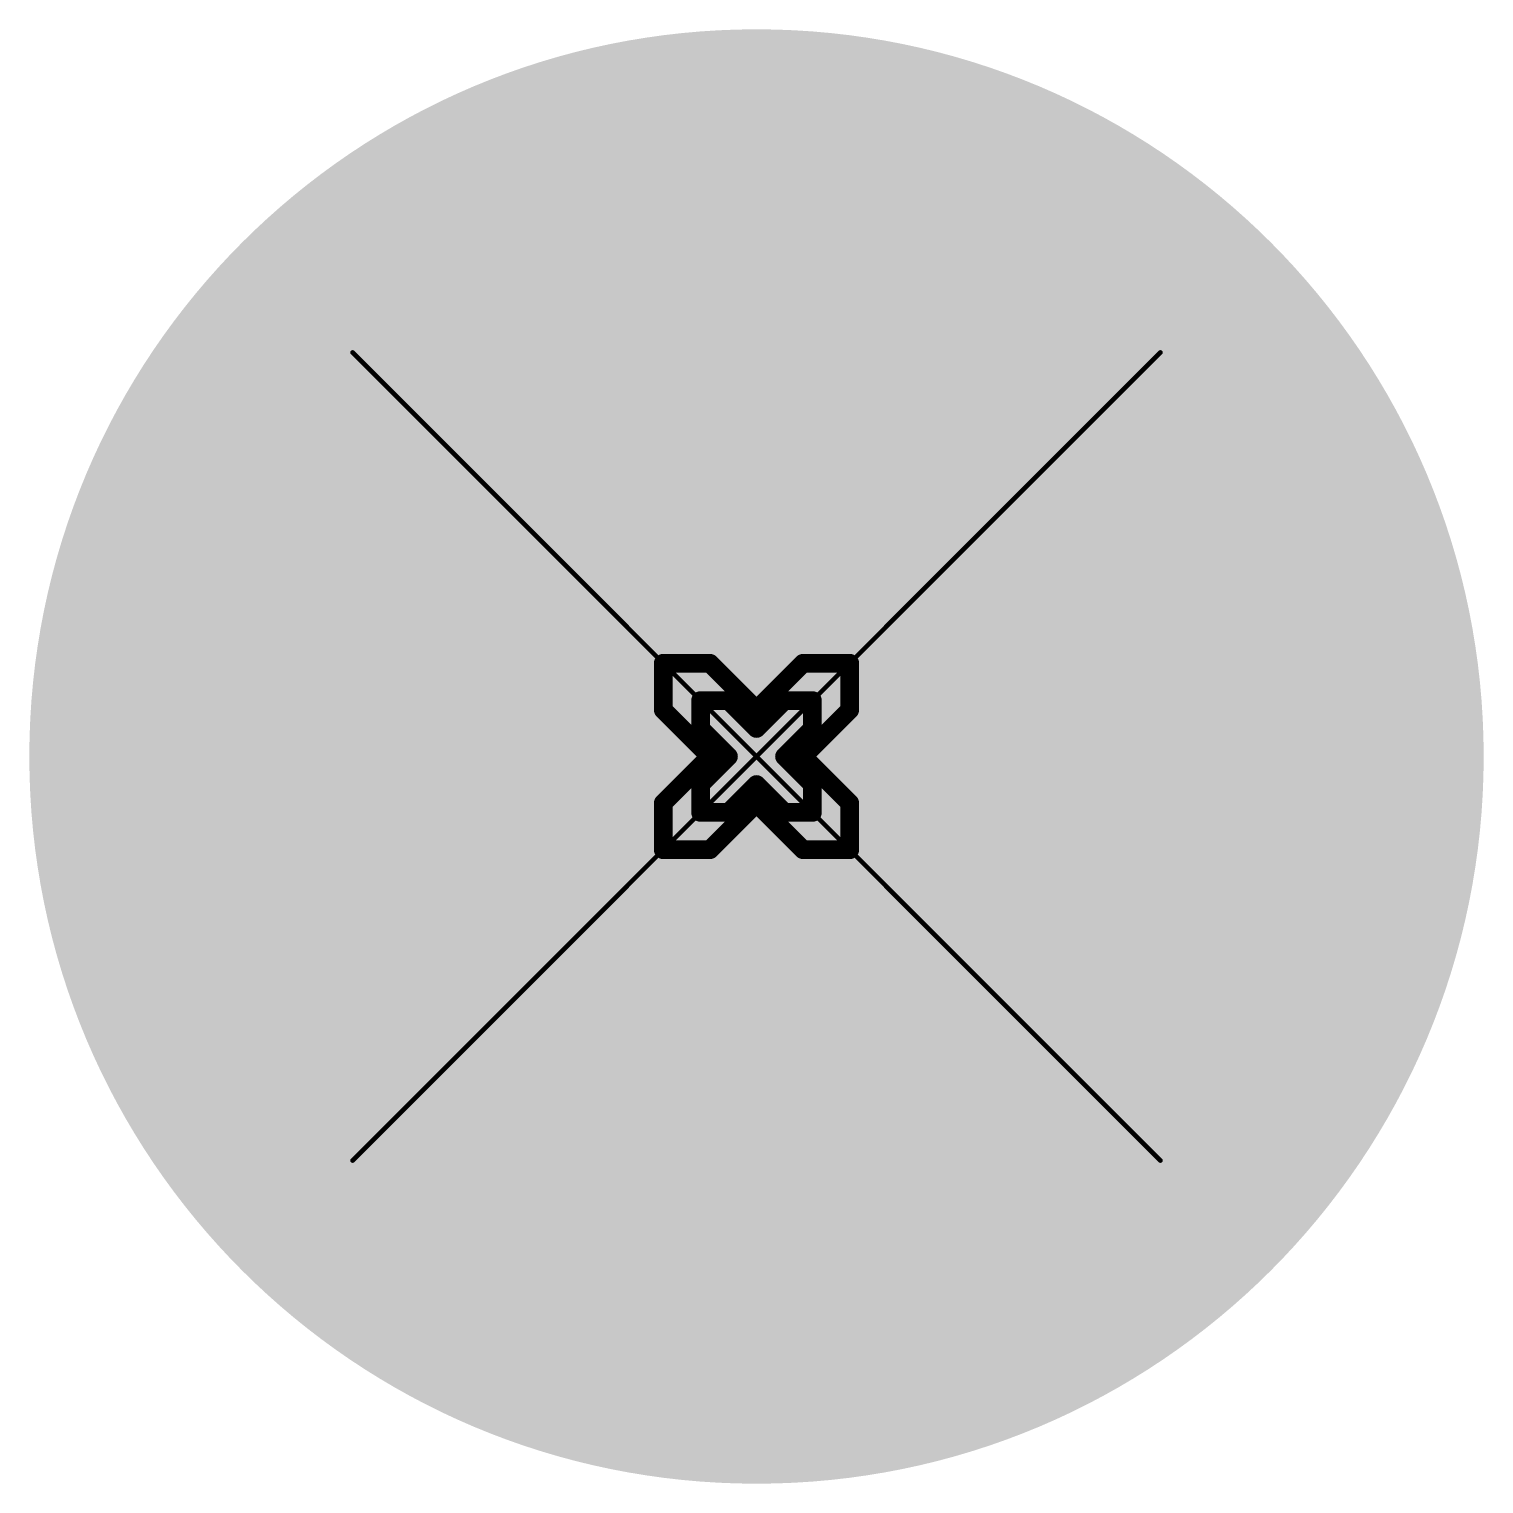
# Model space of a CAD drawing. Extents: x 0 to 418, y 0 to 122.
# Drawn here: x 414.198 to 418.16, y 96.698 to 100.66 of the extents above; entities that cross this region are included whole.
import ezdxf

# ---------------------------------------------------------------- set-up
doc = ezdxf.new("R2010")
doc.units = 0
doc.layers.get('0').update_dxf_attribs({"linetype": 'CONTINUOUS'})
for name, color, linetype in [('BOTTOMLAYER', 5, 'CONTINUOUS'), ('BOTTOMSOLDER', 6, 'CONTINUOUS'), ('DRILLDRAWING', 1, 'CONTINUOUS'), ('MULTILAYER', 9, 'CONTINUOUS'), ('PADHOLELAYER', 156, 'CONTINUOUS'), ('TOPLAYER', 1, 'CONTINUOUS'), ('TOPSOLDER', 216, 'CONTINUOUS')]:
    doc.layers.add(name, color=color, linetype=linetype)

# ---------------------------------------------------------------- blocks, each defined once
blk = doc.blocks.new('M2_M_____________56')
at = {"layer": 'BOTTOMLAYER'}
h = blk.add_hatch(color=5, dxfattribs=at)
edge = h.paths.add_edge_path()
edge.add_arc((0, 0), 1.905, 0, 360)
at = {"layer": 'BOTTOMSOLDER'}
h = blk.add_hatch(color=6, dxfattribs=at)
edge = h.paths.add_edge_path()
edge.add_arc((0, 0), 1.98, 0, 360)
at = {"layer": 'MULTILAYER'}
h = blk.add_hatch(color=9, dxfattribs=at)
edge = h.paths.add_edge_path()
edge.add_arc((0, 0), 1.905, 0, 360)
at = {"layer": 'PADHOLELAYER'}
h = blk.add_hatch(color=156, dxfattribs=at)
edge = h.paths.add_edge_path()
edge.add_arc((0, 0), 1.1303, 0, 360)
at = {"layer": 'TOPLAYER'}
h = blk.add_hatch(color=1, dxfattribs=at)
edge = h.paths.add_edge_path()
edge.add_arc((0, 0), 1.905, 0, 360)
at = {"layer": 'TOPSOLDER'}
h = blk.add_hatch(color=216, dxfattribs=at)
edge = h.paths.add_edge_path()
edge.add_arc((0, 0), 1.98, 0, 360)

msp = doc.modelspace()

# ---------------------------------------------------------------- linework, layer by layer
at = {"layer": 'DRILLDRAWING'}
for points, const_width in [([(415.0792, 97.5789), (417.2788, 99.7791)], 0.0127), ([(415.0792, 99.7791), (417.2788, 97.5789)], 0.0127), ([(415.925, 98.806), (415.925, 98.933)], 0.0508), ([(415.925, 98.933), (416.052, 98.933)], 0.0508), ([(416.052, 98.933), (416.179, 98.806)], 0.0508), ([(416.179, 98.806), (416.306, 98.933)], 0.0508), ([(416.306, 98.933), (416.433, 98.933)], 0.0508), ([(416.433, 98.806), (416.433, 98.933)], 0.0508), ([(416.0266, 98.7552), (416.0266, 98.8314)], 0.0508), ([(416.0266, 98.8314), (416.1028, 98.8314)], 0.0508), ([(416.1028, 98.8314), (416.179, 98.7552)], 0.0508), ([(416.179, 98.7552), (416.2552, 98.8314)], 0.0508), ([(416.2552, 98.8314), (416.3314, 98.8314)], 0.0508), ([(416.3314, 98.7552), (416.3314, 98.8314)], 0.0508), ([(415.925, 98.806), (416.052, 98.679)], 0.0508), ([(416.306, 98.679), (416.433, 98.806)], 0.0508), ([(416.0266, 98.7552), (416.1028, 98.679)], 0.0508), ([(416.2552, 98.679), (416.3314, 98.7552)], 0.0508), ([(415.925, 98.552), (416.052, 98.679)], 0.0508), ([(416.0266, 98.6028), (416.1028, 98.679)], 0.0508), ([(416.2552, 98.679), (416.3314, 98.6028)], 0.0508), ([(416.306, 98.679), (416.433, 98.552)], 0.0508), ([(416.0266, 98.5266), (416.0266, 98.6028)], 0.0508), ([(416.1028, 98.5266), (416.179, 98.6028)], 0.0508), ([(416.179, 98.6028), (416.2552, 98.5266)], 0.0508), ([(416.3314, 98.5266), (416.3314, 98.6028)], 0.0508), ([(415.925, 98.425), (415.925, 98.552)], 0.0508), ([(416.052, 98.425), (416.179, 98.552)], 0.0508), ([(416.179, 98.552), (416.306, 98.425)], 0.0508), ([(416.433, 98.425), (416.433, 98.552)], 0.0508), ([(416.0266, 98.5266), (416.1028, 98.5266)], 0.0508), ([(416.2552, 98.5266), (416.3314, 98.5266)], 0.0508), ([(415.925, 98.425), (416.052, 98.425)], 0.0508), ([(416.306, 98.425), (416.433, 98.425)], 0.0508)]:
    msp.add_lwpolyline(points, dxfattribs=dict(at, const_width=const_width))
for points, const_width in [([(415.076, 99.7791, 1), (415.0824, 99.7791, 1)], 0.00635), ([(417.2756, 99.7791, 1), (417.282, 99.7791, 1)], 0.00635), ([(415.9123, 98.933, 1), (415.9377, 98.933, 1)], 0.0254), ([(415.9123, 98.933, 1), (415.9377, 98.933, 1)], 0.0254), ([(416.0393, 98.933, 1), (416.0647, 98.933, 1)], 0.0254), ([(416.0393, 98.933, 1), (416.0647, 98.933, 1)], 0.0254), ([(416.2933, 98.933, 1), (416.3187, 98.933, 1)], 0.0254), ([(416.2933, 98.933, 1), (416.3187, 98.933, 1)], 0.0254), ([(416.4203, 98.933, 1), (416.4457, 98.933, 1)], 0.0254), ([(416.4203, 98.933, 1), (416.4457, 98.933, 1)], 0.0254), ([(416.0139, 98.8314, 1), (416.0393, 98.8314, 1)], 0.0254), ([(416.0139, 98.8314, 1), (416.0393, 98.8314, 1)], 0.0254), ([(416.0901, 98.8314, 1), (416.1155, 98.8314, 1)], 0.0254), ([(416.0901, 98.8314, 1), (416.1155, 98.8314, 1)], 0.0254), ([(416.2425, 98.8314, 1), (416.2679, 98.8314, 1)], 0.0254), ([(416.2425, 98.8314, 1), (416.2679, 98.8314, 1)], 0.0254), ([(416.3187, 98.8314, 1), (416.3441, 98.8314, 1)], 0.0254), ([(416.3187, 98.8314, 1), (416.3441, 98.8314, 1)], 0.0254), ([(415.9123, 98.806, 1), (415.9377, 98.806, 1)], 0.0254), ([(415.9123, 98.806, 1), (415.9377, 98.806, 1)], 0.0254), ([(416.1663, 98.806, 1), (416.1917, 98.806, 1)], 0.0254), ([(416.1663, 98.806, 1), (416.1917, 98.806, 1)], 0.0254), ([(416.4203, 98.806, 1), (416.4457, 98.806, 1)], 0.0254), ([(416.4203, 98.806, 1), (416.4457, 98.806, 1)], 0.0254), ([(416.0139, 98.7552, 1), (416.0393, 98.7552, 1)], 0.0254), ([(416.0139, 98.7552, 1), (416.0393, 98.7552, 1)], 0.0254), ([(416.1663, 98.7552, 1), (416.1917, 98.7552, 1)], 0.0254), ([(416.1663, 98.7552, 1), (416.1917, 98.7552, 1)], 0.0254), ([(416.3187, 98.7552, 1), (416.3441, 98.7552, 1)], 0.0254), ([(416.3187, 98.7552, 1), (416.3441, 98.7552, 1)], 0.0254), ([(416.0393, 98.679, 1), (416.0647, 98.679, 1)], 0.0254), ([(416.0393, 98.679, 1), (416.0647, 98.679, 1)], 0.0254), ([(416.0901, 98.679, 1), (416.1155, 98.679, 1)], 0.0254), ([(416.0901, 98.679, 1), (416.1155, 98.679, 1)], 0.0254), ([(416.2425, 98.679, 1), (416.2679, 98.679, 1)], 0.0254), ([(416.2425, 98.679, 1), (416.2679, 98.679, 1)], 0.0254), ([(416.2933, 98.679, 1), (416.3187, 98.679, 1)], 0.0254), ([(416.2933, 98.679, 1), (416.3187, 98.679, 1)], 0.0254), ([(416.0139, 98.6028, 1), (416.0393, 98.6028, 1)], 0.0254), ([(416.0139, 98.6028, 1), (416.0393, 98.6028, 1)], 0.0254), ([(416.1663, 98.6028, 1), (416.1917, 98.6028, 1)], 0.0254), ([(416.1663, 98.6028, 1), (416.1917, 98.6028, 1)], 0.0254), ([(416.3187, 98.6028, 1), (416.3441, 98.6028, 1)], 0.0254), ([(416.3187, 98.6028, 1), (416.3441, 98.6028, 1)], 0.0254), ([(415.9123, 98.552, 1), (415.9377, 98.552, 1)], 0.0254), ([(415.9123, 98.552, 1), (415.9377, 98.552, 1)], 0.0254), ([(416.1663, 98.552, 1), (416.1917, 98.552, 1)], 0.0254), ([(416.1663, 98.552, 1), (416.1917, 98.552, 1)], 0.0254), ([(416.4203, 98.552, 1), (416.4457, 98.552, 1)], 0.0254), ([(416.4203, 98.552, 1), (416.4457, 98.552, 1)], 0.0254), ([(416.0139, 98.5266, 1), (416.0393, 98.5266, 1)], 0.0254), ([(416.0139, 98.5266, 1), (416.0393, 98.5266, 1)], 0.0254), ([(416.0901, 98.5266, 1), (416.1155, 98.5266, 1)], 0.0254), ([(416.0901, 98.5266, 1), (416.1155, 98.5266, 1)], 0.0254), ([(416.2425, 98.5266, 1), (416.2679, 98.5266, 1)], 0.0254), ([(416.2425, 98.5266, 1), (416.2679, 98.5266, 1)], 0.0254), ([(416.3187, 98.5266, 1), (416.3441, 98.5266, 1)], 0.0254), ([(416.3187, 98.5266, 1), (416.3441, 98.5266, 1)], 0.0254), ([(415.9123, 98.425, 1), (415.9377, 98.425, 1)], 0.0254), ([(415.9123, 98.425, 1), (415.9377, 98.425, 1)], 0.0254), ([(416.0393, 98.425, 1), (416.0647, 98.425, 1)], 0.0254), ([(416.0393, 98.425, 1), (416.0647, 98.425, 1)], 0.0254), ([(416.2933, 98.425, 1), (416.3187, 98.425, 1)], 0.0254), ([(416.2933, 98.425, 1), (416.3187, 98.425, 1)], 0.0254), ([(416.4203, 98.425, 1), (416.4457, 98.425, 1)], 0.0254), ([(416.4203, 98.425, 1), (416.4457, 98.425, 1)], 0.0254), ([(415.076, 97.5789, 1), (415.0824, 97.5789, 1)], 0.00635), ([(417.2756, 97.5789, 1), (417.282, 97.5789, 1)], 0.00635)]:
    msp.add_lwpolyline(points, format="xyb", close=True, dxfattribs=dict(at, const_width=const_width))

# ---------------------------------------------------------------- block references
msp.add_blockref('M2_M_____________56', (416.179, 98.679))

doc.saveas('drawing.dxf')
